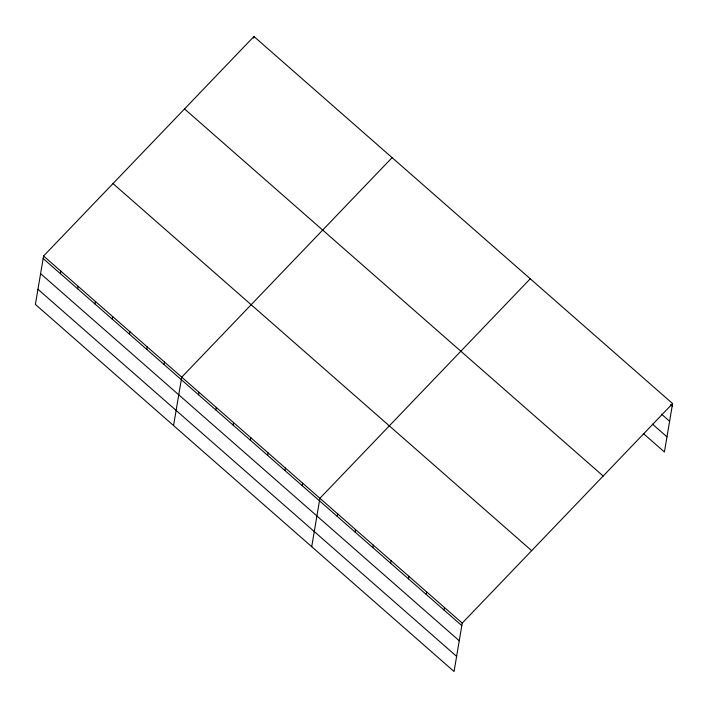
<?xml version="1.0" encoding="UTF-8"?>
<svg xmlns="http://www.w3.org/2000/svg" width="708" height="708" viewBox="0 0 708 708"><rect width="100%" height="100%" fill="white"/><g stroke="black" fill="none" stroke-linecap="round" stroke-linejoin="round"><path stroke-width="1.06" d="M43.586 256.013L35.4 304.413L454.058 671.503L462.235 623.111L672.6 403.587L253.942 36.497L43.586 256.013L462.235 623.111M60.428 273.677L60.853 271.155M77.694 288.82L78.128 286.298M94.969 303.962L95.394 301.44M112.236 319.104L112.66 316.582M129.511 334.247L129.936 331.725M146.777 349.389L147.202 346.867M164.044 364.531L164.468 362.009M173.557 425.552L181.744 377.152L392.099 157.636M253.659 38.179L253.942 36.497M198.585 394.816L199.01 392.303M215.852 409.959L216.276 407.445M233.127 425.101L233.551 422.587M250.393 440.243L250.818 437.73M267.659 455.386L268.093 452.872M284.935 470.528L285.359 468.015M302.201 485.67L302.626 483.157M311.715 546.691L319.901 498.299L530.257 278.775M337.265 516.415L337.689 513.902M355.053 532.018L355.487 529.495M372.851 547.62L373.275 545.098M390.639 563.223L391.073 560.701M408.436 578.825L408.861 576.303M426.225 594.428L426.65 591.906M444.022 610.03L444.447 607.508M672.6 403.587L664.414 451.987L643.386 433.544M670.556 404.693L672.175 406.109M661.529 414.153L669.618 421.251M652.413 424.083L666.971 436.845M184.531 108.935L603.181 476.033M113.006 183.576L531.655 550.665M43.161 258.535L461.811 625.633M40.595 273.677L459.253 640.767M37.958 289.271L456.616 656.369"/></g></svg>
